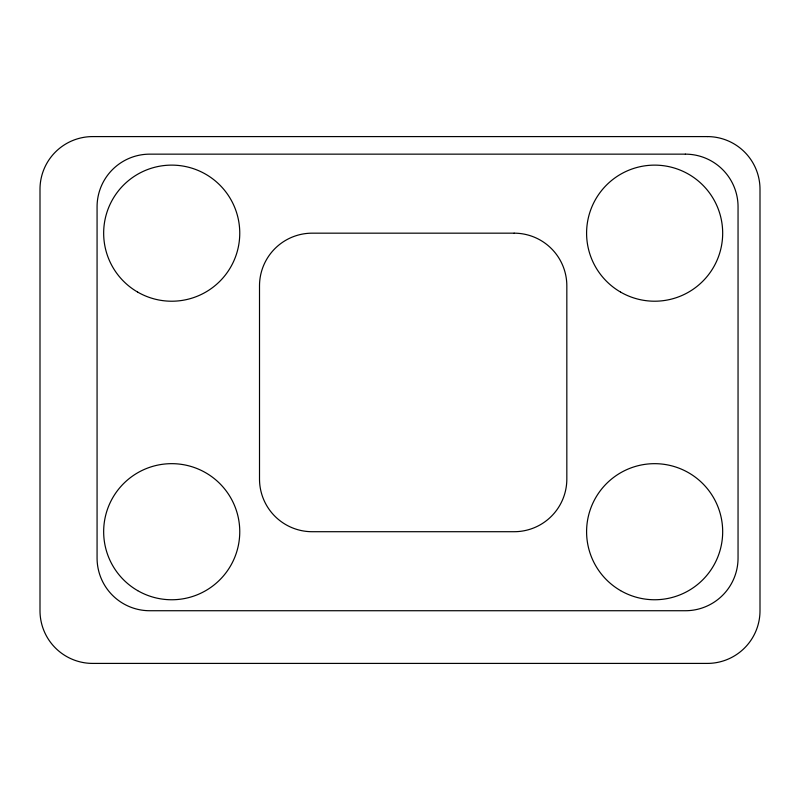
<?xml version="1.0" encoding="UTF-8"?>
<svg xmlns="http://www.w3.org/2000/svg" width="800" height="800" viewBox="0 0 800 800"><rect width="100%" height="100%" fill="white"/><g stroke="black" fill="none" stroke-linecap="round" stroke-linejoin="round"><path stroke-width="1.2" d="M707.32 136.59L92.68 136.59A52.68 52.68 0 0 0 40 189.27L40 610.73A52.68 52.68 0 0 0 92.68 663.41L707.32 663.41A52.68 52.68 0 0 0 760 610.73L760 189.27A52.68 52.68 0 0 0 707.32 136.59M685.37 154.15L149.76 154.15A52.68 52.68 0 0 0 97.07 206.83L97.07 558.05A52.68 52.68 0 0 0 149.76 610.73L685.37 610.73A52.68 52.68 0 0 0 738.05 558.05L738.05 206.83A52.68 52.68 0 0 0 685.37 154.15M514.15 233.17L312.2 233.17A52.68 52.68 0 0 0 259.51 285.85L259.51 479.02A52.68 52.68 0 0 0 312.2 531.71L514.15 531.71A52.68 52.68 0 0 0 566.83 479.02L566.83 285.85A52.68 52.68 0 0 0 514.15 233.17M620.61 292.1A68.05 68.05 0 0 0 722.68 233.17A68.05 68.05 0 0 0 620.61 174.24A68.05 68.05 0 0 0 620.61 292.1M620.61 590.64A68.05 68.05 0 0 0 722.68 531.71A68.05 68.05 0 0 0 620.61 472.78A68.05 68.05 0 0 0 620.61 590.64M137.68 292.1A68.05 68.05 0 0 0 239.76 233.17A68.05 68.05 0 0 0 137.68 174.24A68.05 68.05 0 0 0 137.68 292.1M137.68 590.64A68.05 68.05 0 0 0 239.76 531.71A68.05 68.05 0 0 0 137.68 472.78A68.05 68.05 0 0 0 137.68 590.64"/></g></svg>
